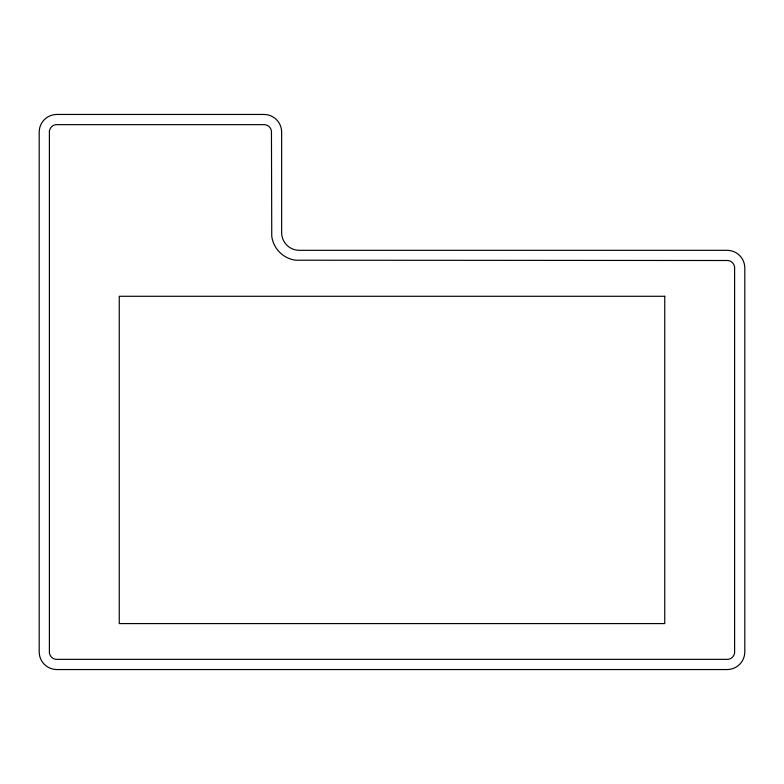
<?xml version="1.0" encoding="UTF-8"?>
<svg xmlns="http://www.w3.org/2000/svg" width="784" height="784" viewBox="0 0 784 784"><rect width="100%" height="100%" fill="white"/><g stroke="black" fill="none" stroke-linecap="round" stroke-linejoin="round"><path stroke-width="1.18" d="M49.392 131.153L49.392 652.847A7.556 7.556 0 0 0 55.889 659.354L728.111 659.354A7.556 7.556 0 0 0 734.608 652.847L734.608 267.021A7.556 7.556 0 0 0 728.111 260.513L295.686 260.21A27.803 27.803 0 0 1 271.754 236.278L271.45 131.153A7.556 7.556 0 0 0 264.943 124.646L55.889 124.646A7.556 7.556 0 0 0 49.392 131.153M263.963 114.454L56.879 114.454A17.679 17.679 0 0 0 39.2 132.133L39.2 651.867A17.679 17.679 0 0 0 56.879 669.546L727.121 669.546A17.679 17.679 0 0 0 744.8 651.867L744.8 268.001A17.679 17.679 0 0 0 727.121 250.321L299.321 250.321A17.679 17.679 0 0 1 281.642 232.642L281.642 132.133A17.679 17.679 0 0 0 263.963 114.454M664.744 296.283L119.256 296.283L119.256 623.584L664.744 623.584L664.744 296.283"/></g></svg>
